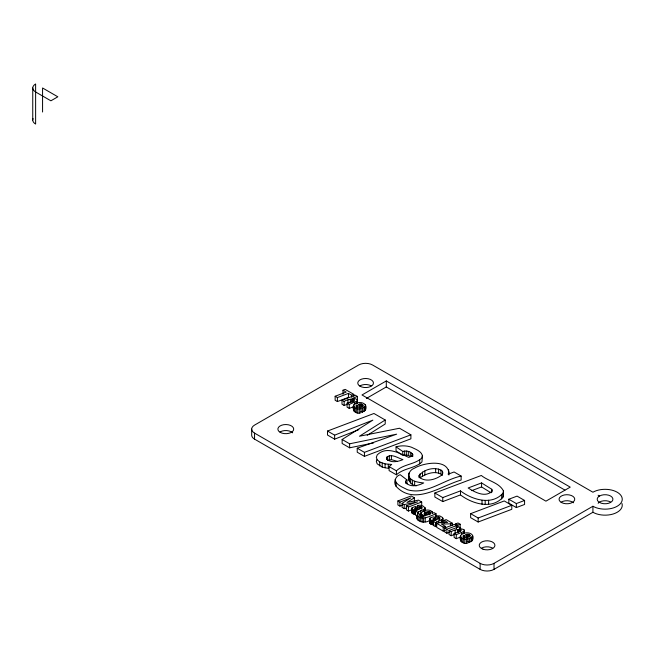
<?xml version="1.0" encoding="UTF-8"?>
<svg xmlns="http://www.w3.org/2000/svg" width="655" height="655" viewBox="0 0 655 655"><rect width="100%" height="100%" fill="white"/><g stroke="black" fill="none" stroke-linecap="round" stroke-linejoin="round"><path stroke-width="0.98" d="M503.138 496.965L503.417 490.873C499.192 482.669 488.065 481.024 481.319 475.473L434.854 493.01L434.854 497.022L442.764 501.591L460.481 494.902C472.091 503.785 492.183 509.901 503.138 496.965L503.417 490.873M396.038 446.849A15.622 9.014 0 0 1 411.463 447.218C415.401 449.199 420.854 450.837 422.418 455.438L421.943 457.935C414.861 464.592 403.505 464.067 396.406 470.814L396.406 474.826L389.095 470.601L389.095 466.597L391.69 464.46L385.075 463.896L379.769 461.963L377.174 459.81L376.322 457.354L377.223 454.881C386.368 445.777 399.272 453.154 408.728 457.411L411.708 456.232L412.765 454.505C410.849 451.229 406.198 450.37 402.751 451.451L396.038 446.849L396.038 450.853L401.908 454.881M417.464 507.469L417.464 505.464L420.379 505.226L423.351 506.25L424.997 507.92L424.227 509.213L417.562 512.308L417.562 514.314M435.354 515.796L439.759 515.903L442.42 517.442L442.755 518.965L435.46 522.641L435.46 526.653L433.373 525.441L433.373 521.437L434.118 520.823L430.703 520.111L429.967 519.497L429.983 518.089L433.274 516.82L438.981 518.809C441.658 518.301 438.531 516.287 437.278 517.106L435.354 515.796L435.354 517.802M365.49 405.994L362.387 408.171L357 405.06L356.197 405.65L356.59 407.082L359.366 407.41L360.97 408.704L360.97 412.715C354.642 415.827 349.713 405.944 355.976 403.316C360.741 401.155 368.208 403.374 365.49 410.005L362.387 412.175L360.848 411.291M353.446 409.883L353.872 408.769M472.632 535.749L471.682 537.231L469.422 538.426L464.027 535.315L463.224 535.896L463.617 537.337L466.393 537.665L467.998 538.959L467.998 542.97C462.25 545.648 456.985 537.649 462.152 533.997C466.655 531.311 475.604 533.031 472.517 540.26L469.422 542.43L467.105 541.096M460.473 540.138L460.899 539.024M365.49 410.005L365.531 404.995M472.517 540.26L472.558 539.253M416.424 485.797C406.87 485.126 405.576 471.223 414.386 468.243C423.392 462.692 449.739 458.164 448.929 474.981M408.564 478.633L409.031 473.041M421.042 516.402C418.946 510.13 430.589 507.772 432.57 512.644L432.341 513.283L434.044 512.644L436.058 513.807L436.058 515.812M386.655 457.231L386.769 459.245C391.322 463.126 397.937 461.783 402.931 459.605C397.929 458.132 391.551 453.178 386.655 457.231L386.655 459.237M357.221 402.997L357.196 399.755L355.706 398.805L352.693 398.232L357.425 396.455L357.442 403.382M448.929 471.968L448.11 474.22L454.087 471.977L461.136 476.054L461.136 480.058C441.454 485.584 414.541 506.258 396.111 486.387C393.63 482.211 395.129 476.095 400.18 474.687L406.968 479.935L406.968 483.947M376.92 459.72L376.322 461.366L377.174 463.822L382.184 467.081L388.292 468.382L388.292 464.37M411.831 508.468L412.814 509.778L415.245 510.466L415.245 514.478L412.069 513.176L412.085 507.756L415.376 506.487L421.083 508.476C423.76 507.969 420.641 505.955 419.38 506.774L417.464 505.464M411.831 512.472L412.085 511.768M433.373 525.441L434.118 524.835L431.399 524.434L429.967 523.509L429.983 522.1M454.333 534.529L451.18 535.725L449.027 534.48L449.027 530.476L458.647 526.841L460.678 528.02L459.442 528.495L463.478 529.42L464.215 530.01L464.239 531.262L456.273 534.652L454.12 533.416L454.12 537.419L456.273 538.664L460.801 536.944M429.836 520.168C425.005 524.729 411.782 520.676 418.643 513.414L420.584 514.92L420.584 516.918M417.21 518.785L417.743 517.982M419.077 475.653C423.777 469.16 435.862 465.992 442.477 471.248L442.845 473.025L441.945 474.924C435.976 479.575 425.832 482.579 419.437 477.307L419.077 475.653L419.077 477.659M424.317 513.184L424.587 514.56L427.093 514.912L429.926 513.995L430.834 512.939L429.631 511.784L425.701 512.333L424.317 513.184L424.317 515.182M434.854 493.01L442.764 497.579L460.481 490.89C472.091 499.781 492.183 505.897 503.138 492.961M396.406 474.826C403.505 468.071 414.861 468.595 421.943 461.939L422.418 455.438M405.543 483.218L405.543 481.22L406.968 479.935M420.584 514.92L420.24 515.665L422.164 516.607L425.365 515.78L422.131 514.986L421.042 513.397M415.057 508.19C413.993 510.106 418.512 509.967 419.429 509.107L415.557 508.002L415.057 508.19L415.057 510.196M417.562 516.32L415.475 515.108L415.475 511.105L416.22 510.499L415.245 510.466M353.921 406.632L349.238 408.401L347.084 407.164L347.084 403.152L349.238 404.397L357.221 400.991M435.46 526.653L436.41 525.891L436.41 521.888M599.358 502.164L599.521 502.041A7.852 4.536 0 0 1 610.624 502.041M598.13 503.245L599.358 502.319M442.477 475.252C436.132 469.971 426.069 473.491 420.043 477.863L420.043 473.86M373.653 442.895L349.631 447.815L342.131 443.484L342.131 439.48L372.851 420.142L334.639 435.149L327.508 431.039L327.508 435.043L334.639 439.161L358.866 429.639M327.508 431.039L373.948 413.485L385.214 419.994L359.48 436.214L399.501 428.239L410.898 434.822L410.898 438.825L364.434 456.363L357.229 452.204L357.229 448.192L396.668 434.167L349.631 443.803L342.131 439.48M367.201 435.354L385.214 423.998L385.214 419.994M406.125 508.206L404.2 508.599L402.064 507.363L402.064 503.359L410.832 497.833L399.918 502.123L397.88 500.944L397.88 504.956L399.918 506.127L402.645 505.054M397.88 500.944L411.152 495.933L414.369 497.792L407.017 502.426L418.447 500.142L421.705 502.025L421.705 506.037M386.294 380.94L362.002 394.965L545.934 501.165L570.227 487.14L386.294 380.94L386.294 386.949L564.921 490.087M366.341 398.477L386.294 386.949M254.549 433.119L480.131 563.357A9.817 5.666 0 0 0 494.017 563.357L592.922 506.25A17.177 9.915 0 0 0 617.215 506.25A17.177 9.915 0 0 0 617.215 492.224A17.177 9.915 0 0 0 592.922 492.224L372.548 364.991A9.817 5.666 0 0 0 358.662 364.991L254.549 425.103A9.817 5.666 0 0 0 254.549 433.119L254.549 439.128L480.131 569.367A9.817 5.666 0 0 0 494.017 569.367L592.922 512.259A17.177 9.915 0 0 0 613.006 514.044A17.177 9.915 0 0 0 621.988 503.523M419.29 515.239L420.821 514.593L420.821 510.589M445.318 528.331L445.318 526.325L441.486 524.115L450.82 523.803L452.359 523.214L452.359 525.22M342.974 394.236L342.974 390.224L345.193 389.389L353.839 394.384L353.839 396.381M348.452 393.385L348.452 397.397L337.399 401.572L335.139 400.262L335.139 396.259L337.399 397.56L348.452 393.385L351.62 395.219L353.839 394.384M347.011 404.389L344.153 405.47L342 404.225L342 400.221L344.153 401.458C349.835 397.511 361.953 399.149 347.084 403.152M461.136 476.054C443.541 479.747 426.102 495.426 407.336 489.686C402.981 487.205 395.882 485.216 395.161 479.452M436.058 513.807C430.875 515.493 421.214 521.798 417.21 514.781M470.626 513.667L504.276 500.952L511.792 505.3L511.792 509.303L478.15 522.01L470.626 517.671L470.626 513.667L478.15 518.007L511.792 505.3M508.837 499.233L517.065 496.113L524.581 500.453L524.581 504.465L516.353 507.576L508.837 503.236L508.837 499.233L516.353 503.572L524.581 500.453M449.51 532.253L446.89 533.244L444.737 532.007L444.737 527.995L454.357 524.368L456.502 525.605L456.502 528.61M455.659 525.875L455.659 523.877L458.009 522.985L460.154 524.221L460.154 528.233M444.737 527.995L446.89 529.24L456.502 525.605M455.659 523.877L457.804 525.114L460.154 524.221M449.027 530.476L451.18 531.713C456.92 527.766 468.972 529.387 454.12 533.416M335.139 396.259L346.192 392.083L342.974 390.224M342 400.221L355.28 395.211L357.425 396.455M357.229 448.192L364.434 452.359L410.898 434.822M412.224 509.615L408.433 511.047L406.37 509.852L406.37 505.848L408.433 507.035L421.705 502.025M481.581 482.915L468.161 487.975C474.85 492.249 485.388 497.996 492.233 491.037L491.799 489.285L481.581 482.915L481.581 486.927L491.037 492.781M471.739 490.636L481.581 486.927M444.098 523.386L444.098 520.381L446.12 519.62L452.359 523.214M445.318 530.329L443.214 531.123L436.713 527.373L436.713 523.361L438.473 522.706L447.652 522.436L444.098 520.381M436.713 523.361L443.214 527.119L445.318 526.325M397.11 461.284L391.403 459.646L387.629 460.4L387.629 456.396M433.454 518.334C430.843 519.833 436.467 520.766 437.327 519.44L433.454 518.334L433.454 520.34M406.37 505.848L417.644 501.836L404.2 504.596L402.064 503.359M359.66 404.086L358.531 404.43L361.887 406.37L363.042 405.257L361.666 404.094L359.66 404.086L359.66 406.092M466.688 534.341L465.558 534.685L468.915 536.625L470.069 535.503L468.693 534.349L466.688 534.341L466.688 536.347M410.693 452.368L410.693 456.379L406.681 455.02L402.751 455.454L402.751 451.451M353.446 405.871C354.191 408.916 358.416 409.178 360.97 408.704M460.473 536.126C461.218 539.171 465.443 539.433 467.998 538.959M408.564 474.629C409.219 481.507 418.422 482.35 423.711 482.948C418.177 485.683 410.595 487.811 405.764 482.555L405.543 481.22M389.095 466.597L396.406 470.814M415.475 511.105L417.562 512.308M433.373 521.437L435.46 522.641M598.13 495.229L599.358 496.154M442.42 521.446L442.755 522.968L442.895 518.244M365.605 409.498L365.269 404.52M592.922 506.25L592.922 512.259M516.353 503.572L516.353 507.576M501.714 495.008L501.714 499.012M494.017 563.357L494.017 569.367M491.799 489.285L491.799 492.298M488.622 500.224L488.622 504.227M485.183 500.461L485.183 504.473M482.031 500.322L482.031 504.325M480.131 563.357L480.131 569.367M478.15 518.007L478.15 522.01M472.198 536.748L472.198 540.752M471.682 537.231L471.682 541.235M470.97 537.706L470.97 541.71M469.938 535.045L469.938 537.051M469.447 534.636L469.447 536.642M469.422 538.426L469.422 542.43M468.693 534.349L468.693 536.347M467.752 534.243L467.752 536.24M466.327 539.171L466.327 543.175M464.755 539.098L464.755 543.11M464.469 530.64L464.469 533.645M464.215 530.01L464.239 533.26M464.027 535.315L464.027 538.32M463.822 535.422L463.822 538.426M463.543 531.827L463.543 533.825M463.322 538.778L463.322 542.782M463.224 535.896L463.224 537.902M462.062 538.222L462.062 542.225M461.709 532.597L461.709 534.603M461.366 537.739L461.366 541.75M460.866 537.231L460.866 541.243M460.588 535.561L460.571 540.702M460.481 490.89L460.481 494.902M460.359 529.502L460.359 531.508M459.515 529.363L459.515 531.361M458.541 529.33L458.541 532.335M457.804 525.114L457.804 527.119M457.558 529.445L457.558 532.45M456.273 534.652L456.273 538.664M455.127 530.222L455.127 533.227M451.18 531.713L451.18 535.725M450.82 523.803L450.82 525.809M448.634 469.774L448.634 473.778M446.89 529.24L446.89 533.244M443.214 527.119L443.214 531.123M442.764 497.579L442.764 501.591M442.747 517.851L442.747 521.855M442.477 471.248L442.477 474.253M442.117 519.546L442.117 522.551M441.29 519.947L441.29 522.952M440.962 469.848L440.962 473.852M439.546 517.376L439.546 519.374M438.965 517.106L438.965 519.112M438.719 520.913L438.719 522.919M438.621 468.955L438.621 472.967M438.4 516.983L438.4 518.989M435.649 468.628L435.649 472.64M435.133 518.563L435.133 520.569M434.036 518.31L434.036 520.307M433.143 520.799L433.143 524.811M432.226 520.668L432.226 524.671M432.112 511.432L432.112 513.438M431.399 520.43L431.399 524.434M430.703 520.111L430.703 524.123M430.294 512.03L430.294 514.036M429.983 518.089L429.967 523.509M429.721 518.801L429.721 522.805M429.631 511.784L429.631 514.789M428.779 511.686L428.779 514.691M427.756 511.768L427.756 514.773M426.577 512.038L426.577 515.043M425.701 512.333L425.701 515.346M425.21 517.818L425.21 521.83M424.997 507.92L424.997 510.925M425.013 512.66L425.013 514.666M424.866 470.904L424.866 474.916M424.849 507.519L424.866 511.637M424.227 509.213L424.227 511.211M423.597 518.146L423.597 522.15M423.392 509.615L423.392 511.62M422.786 515.288L422.786 517.294M422.483 472.042L422.483 476.046M422.164 518.097L422.164 522.1M422.131 514.986L422.131 516.983M421.648 507.044L421.648 509.041M421.632 514.633L421.632 516.631M421.28 514.249L421.28 516.255M421.075 506.774L421.075 508.779M421.173 512.947L421.173 516.951M420.69 517.704L420.69 521.707M420.502 506.651L420.502 508.657M419.937 506.659L419.937 508.657M419.708 459.966L419.708 463.977M419.225 516.992L419.225 521.003M418.52 511.555L418.52 513.561M417.89 516.058L417.89 520.062M417.481 515.616L417.481 519.62M417.243 508.231L417.243 510.237M417.374 514.371L417.251 519.194M416.138 507.977L416.138 509.975M415.557 508.002L415.557 510.008M414.664 481.245L414.664 485.249M414.369 497.792L414.369 501.796M414.328 510.335L414.328 514.339M413.502 510.098L413.502 514.109M412.765 454.505L412.765 456.51M412.814 509.778L412.814 513.79M412.396 480.164L412.396 484.176M412.167 453.457L412.167 456.461M412.085 507.756L412.069 513.176M410.619 478.936L410.619 482.94M409.391 477.601L409.391 481.605M408.679 451.451L408.679 455.454M408.712 476.169L408.712 480.172M408.433 507.035L408.433 511.047M406.681 451.008L406.681 455.02M404.7 451.017L404.7 455.029M404.2 504.596L404.2 508.599M399.918 502.123L399.918 506.127M396.111 482.375L396.111 486.387M395.309 480.893L395.309 484.897M391.403 455.643L391.403 459.646M389.373 455.749L389.373 459.753M385.075 463.896L385.075 467.899M382.184 463.077L382.184 467.081M379.769 461.963L379.769 465.967M365.171 406.493L365.171 410.497M364.655 406.976L364.655 410.98M364.434 452.359L364.434 456.363M363.943 407.451L363.943 411.455M362.911 404.79L362.911 406.796M362.42 404.381L362.42 406.387M362.387 408.171L362.387 412.175M361.666 404.094L361.666 406.092M360.725 403.988L360.725 405.985M359.3 408.916L359.3 412.92M357.728 408.843L357.728 412.855M357 405.06L357 408.065M356.795 405.167L356.795 408.171M356.549 401.54L356.549 403.546M356.295 408.523L356.295 412.527M356.197 405.65L356.197 407.647M355.035 407.967L355.035 411.97M354.854 402.276L354.854 404.274M354.339 407.484L354.339 411.496M353.921 399.476L353.921 401.482M353.872 404.757L353.839 410.988M353.553 405.306L353.544 410.448M353.299 399.231L353.299 401.228M352.513 399.1L352.513 402.104M351.62 395.219L351.62 397.225M351.399 399.083L351.399 402.096M350.319 399.231L350.319 402.235M349.631 443.803L349.631 447.815M349.238 404.397L349.238 408.401M347.961 400.025L347.961 403.03M344.153 401.458L344.153 405.47M337.399 397.56L337.399 401.572M334.639 435.149L334.639 439.161M251.676 429.107L251.676 435.117A9.817 5.666 0 0 0 254.549 439.128M42.567 112.021L42.567 87.983L57.837 96.801L50.893 100.805L35.624 91.987A9.817 5.666 0 0 1 35.624 83.971L35.624 124.049A9.817 5.666 0 0 1 33.086 118.571M32.75 87.983L32.75 120.037M280.184 431.882A7.925 4.577 0 0 1 292.646 432.832M360.053 385.828A7.852 4.536 0 0 1 371.156 385.828M561.073 502.213A7.852 4.536 0 0 1 573.485 502.786M481.589 548.088A7.852 4.536 0 0 1 492.699 548.169M599.521 496.031L598.269 496.973A7.852 4.536 0 0 0 598.269 501.501L599.521 502.442A7.852 4.536 0 0 0 610.624 502.442A7.852 4.536 0 0 0 610.624 496.031A7.852 4.536 0 0 0 599.521 496.031M360.053 386.229A7.852 4.536 0 0 0 373.194 384.198A7.852 4.536 0 0 0 363.574 378.647A7.852 4.536 0 0 0 360.053 386.229M280.184 432.341A7.925 4.577 0 0 0 293.44 430.294A7.925 4.577 0 0 0 283.73 424.694A7.925 4.577 0 0 0 280.184 432.341M561.63 502.598A7.852 4.536 0 0 0 574.574 500.191A7.852 4.536 0 0 0 564.479 494.926A7.852 4.536 0 0 0 561.63 502.598M483.062 549.217A7.852 4.536 0 0 0 494.926 545.378A7.852 4.536 0 0 0 483.234 541.366A7.852 4.536 0 0 0 483.062 549.217"/></g></svg>
